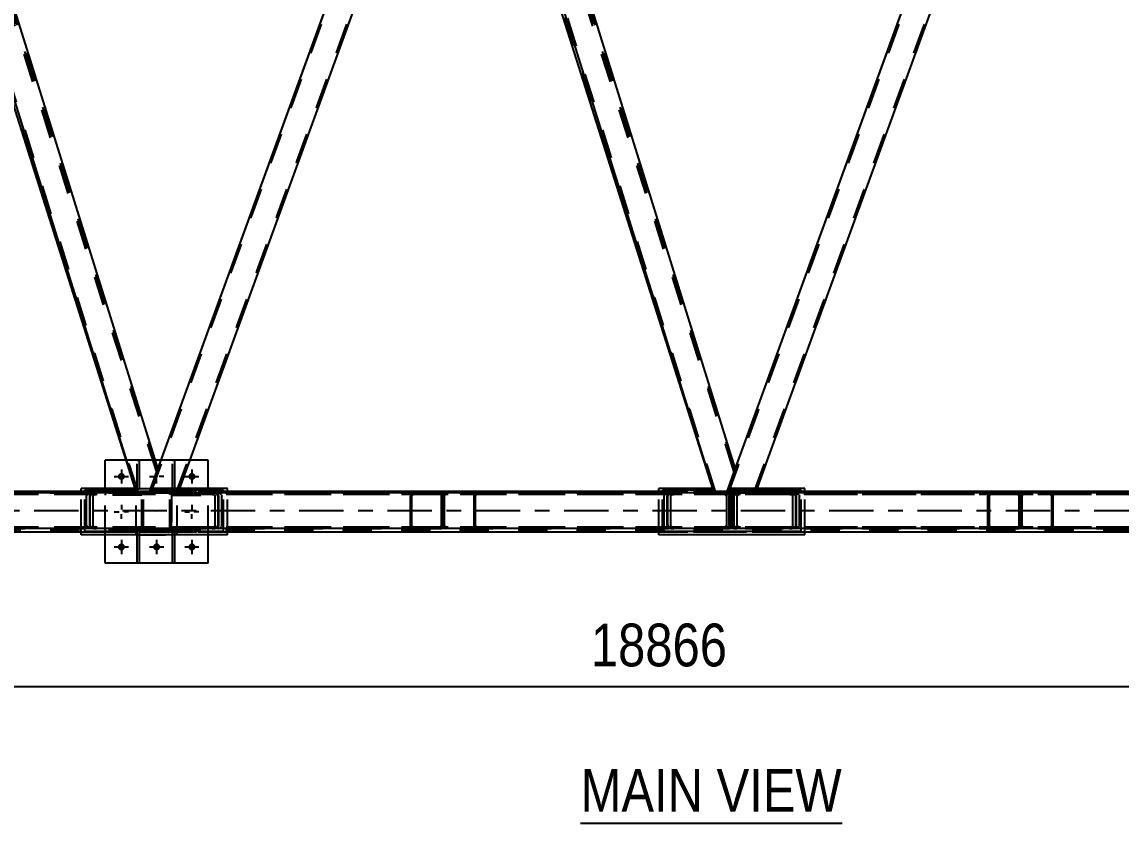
# Model space of a CAD drawing. Header units: millimetres. Extents: x -858 to 331, y -869 to -28.
# Drawn here: x 85.3 to 159, y -135 to -81.3 of the extents above; entities that cross this region are included whole.
import ezdxf

# ---------------------------------------------------------------- set-up
doc = ezdxf.new("R2010")
doc.units = ezdxf.units.MM
doc.linetypes.add('DXK_LINE_DOT2', pattern=[3.9198, 1.9599, -1.9599])
doc.linetypes.add('DXK_LINE_DOT3', pattern=[5.9187, 2.979, -0.9799, 0.9799, -0.9799])
doc.styles.add('Arial Narrow', font='ARIALN.TTF', dxfattribs={"height": 0.2})

# ---------------------------------------------------------------- blocks, each defined once
blk = doc.blocks.new('Unknown-570393797-11 - 4897')
at = {"color": 30, "linetype": 'Continuous'}
blk.add_line((122.745, -134.955), (140.276, -134.955), dxfattribs=at)
at = {"color": 0, "linetype": 'Continuous'}
blk.add_wipeout([(140.276, -134.205), (140.276, -131.205), (122.745, -131.205), (122.745, -134.205)], dxfattribs=at)
at = {"color": 3, "linetype": 'Continuous', "style": 'Arial Narrow'}
blk.add_text('MAIN VIEW', height=2.8633, dxfattribs=at).set_placement((122.745, -134.205))
blk = doc.blocks.new('Part-570393797-4944 - 4897')
at = {"color": 7, "linetype": 'DXK_LINE_DOT2'}
for p, q in [((95.394, -112.839), (95.394, -110.637)), ((95.394, -110.637), (95.54, -110.637)), ((95.54, -110.637), (95.539, -112.839)), ((95.394, -112.566), (95.539, -112.566)), ((95.539, -112.839), (95.394, -112.839))]:
    blk.add_line(p, q, dxfattribs=at)
blk = doc.blocks.new('Part-570393797-4947 - 4897')
at = {"color": 7, "linetype": 'DXK_LINE_DOT2'}
for p, q in [((97.791, -112.837), (95.337, -112.837)), ((95.337, -112.837), (95.337, -112.982)), ((95.337, -112.982), (97.791, -112.982)), ((95.61, -112.982), (95.61, -112.837)), ((97.791, -112.982), (97.791, -112.837))]:
    blk.add_line(p, q, dxfattribs=at)
blk = doc.blocks.new('Part-570393797-4950 - 4897')
at = {"color": 7, "linetype": 'DXK_LINE_DOT2'}
for p, q in [((97.791, -115.201), (95.337, -115.201)), ((95.337, -115.201), (95.337, -115.346)), ((95.337, -115.346), (97.791, -115.346)), ((95.61, -115.346), (95.61, -115.201)), ((97.791, -115.346), (97.791, -115.201))]:
    blk.add_line(p, q, dxfattribs=at)
blk = doc.blocks.new('Part-570393797-4953 - 4897')
at = {"color": 7, "linetype": 'DXK_LINE_DOT2'}
for p, q in [((93.337, -112.837), (90.882, -112.837)), ((90.882, -112.837), (90.882, -112.982)), ((93.337, -112.982), (90.882, -112.982)), ((93.064, -112.982), (93.064, -112.837)), ((93.337, -112.982), (93.337, -112.837))]:
    blk.add_line(p, q, dxfattribs=at)
blk = doc.blocks.new('Part-570393797-4956 - 4897')
at = {"color": 7, "linetype": 'DXK_LINE_DOT2'}
for p, q in [((93.337, -115.201), (90.882, -115.201)), ((90.882, -115.201), (90.882, -115.346)), ((93.337, -115.346), (90.882, -115.346)), ((93.064, -115.346), (93.064, -115.201)), ((93.337, -115.346), (93.337, -115.201))]:
    blk.add_line(p, q, dxfattribs=at)
blk = doc.blocks.new('Part-570393797-4959 - 4897')
at = {"color": 2, "linetype": 'Continuous'}
for p, q in [((92.293, -110.637), (90.882, -110.637)), ((90.882, -112.546), (90.882, -110.637)), ((94.632, -110.637), (94.218, -110.637)), ((97.791, -110.637), (96.567, -110.637)), ((97.791, -112.546), (97.791, -110.637)), ((90.882, -117.546), (90.882, -115.637)), ((97.791, -117.546), (97.791, -115.637)), ((97.791, -117.546), (90.882, -117.546))]:
    blk.add_line(p, q, dxfattribs=at)
at = {"color": 7, "linetype": 'DXK_LINE_DOT2'}
for p, q in [((94.218, -110.637), (92.293, -110.637)), ((96.567, -110.637), (94.632, -110.637)), ((90.882, -115.637), (90.882, -112.546)), ((97.791, -115.637), (97.791, -112.546))]:
    blk.add_line(p, q, dxfattribs=at)
blk = doc.blocks.new('Part-570393797-5049 - 4897')
at = {"color": 7, "linetype": 'DXK_LINE_DOT2'}
for p, q in [((93.031, -115.637), (93.031, -115.348)), ((93.031, -115.348), (93.176, -115.348)), ((93.031, -115.621), (93.176, -115.621)), ((93.176, -115.348), (93.176, -115.637))]:
    blk.add_line(p, q, dxfattribs=at)
at = {"color": 2, "linetype": 'Continuous'}
for p, q in [((93.031, -117.546), (93.031, -115.637)), ((93.176, -115.637), (93.176, -117.546)), ((93.176, -117.546), (93.031, -117.546))]:
    blk.add_line(p, q, dxfattribs=at)
blk = doc.blocks.new('Part-570393797-5055 - 4897')
at = {"color": 7, "linetype": 'DXK_LINE_DOT2'}
for p, q in [((93.031, -112.839), (93.031, -110.637)), ((93.031, -110.637), (93.176, -110.637)), ((93.176, -110.637), (93.176, -112.839)), ((93.031, -112.566), (93.176, -112.566)), ((93.176, -112.839), (93.031, -112.839))]:
    blk.add_line(p, q, dxfattribs=at)
blk = doc.blocks.new('Part-570393797-5293 - 4897')
at = {"color": 2, "linetype": 'Continuous'}
for p, q in [((115.245, -59.321), (115.825, -57.727)), ((115.825, -57.727), (116.424, -57.727)), ((116.424, -57.727), (133.107, -111.25)), ((115.245, -59.321), (115.122, -59.659)), ((115.122, -59.659), (131.694, -112.827)), ((132.532, -112.827), (133.107, -111.25))]:
    blk.add_line(p, q, dxfattribs=at)
at = {"color": 7, "linetype": 'DXK_LINE_DOT2'}
for p, q in [((133.045, -111.419), (116.309, -57.727)), ((115.131, -59.634), (115.245, -59.321)), ((131.808, -112.827), (115.183, -59.49)), ((131.694, -112.827), (132.532, -112.827))]:
    blk.add_line(p, q, dxfattribs=at)
blk = doc.blocks.new('Part-570393797-5001 - 4897')
at = {"color": 7, "linetype": 'DXK_LINE_DOT2'}
for p, q in [((132.649, -112.827), (152.703, -57.727)), ((134.351, -112.827), (154.406, -57.727)), ((153.819, -59.659), (154.522, -57.727)), ((132.532, -112.827), (133.107, -111.25)), ((132.532, -112.827), (134.467, -112.827))]:
    blk.add_line(p, q, dxfattribs=at)
at = {"color": 2, "linetype": 'Continuous'}
for p, q in [((133.107, -111.25), (152.587, -57.727)), ((154.522, -57.727), (152.587, -57.727)), ((134.467, -112.827), (153.819, -59.659))]:
    blk.add_line(p, q, dxfattribs=at)
blk = doc.blocks.new('Part-570393797-5006 - 4897')
at = {"color": 7, "linetype": 'DXK_LINE_DOT2'}
for p, q in [((93.951, -112.827), (114.006, -57.727)), ((95.654, -112.827), (115.709, -57.727)), ((115.122, -59.659), (115.825, -57.727)), ((93.835, -112.827), (94.409, -111.25)), ((93.835, -112.827), (95.77, -112.827))]:
    blk.add_line(p, q, dxfattribs=at)
at = {"color": 2, "linetype": 'Continuous'}
for p, q in [((94.409, -111.25), (113.89, -57.727)), ((115.825, -57.727), (113.89, -57.727)), ((95.77, -112.827), (115.122, -59.659))]:
    blk.add_line(p, q, dxfattribs=at)
blk = doc.blocks.new('Part-570393797-5690 - 4897')
at = {"color": 7, "linetype": 'DXK_LINE_DOT2'}
for p, q in [((152.223, -113.046), (152.238, -112.962)), ((152.223, -115.009), (152.223, -113.046)), ((152.238, -112.962), (152.281, -112.891)), ((152.281, -112.891), (152.345, -112.844)), ((152.329, -113.004), (152.322, -113.046)), ((152.322, -115.009), (152.322, -113.046)), ((152.351, -112.969), (152.329, -113.004)), ((152.345, -112.844), (152.421, -112.828)), ((152.383, -112.945), (152.351, -112.969)), ((152.421, -112.937), (152.383, -112.945)), ((171.257, -112.828), (152.421, -112.828)), ((171.257, -112.937), (152.421, -112.937)), ((154.208, -112.828), (154.284, -112.844)), ((154.246, -112.945), (154.208, -112.937)), ((154.278, -112.969), (154.246, -112.945)), ((154.299, -113.004), (154.278, -112.969)), ((154.284, -112.844), (154.348, -112.891)), ((154.307, -113.046), (154.299, -113.004)), ((154.307, -115.009), (154.307, -113.046)), ((154.348, -112.891), (154.391, -112.962)), ((154.391, -112.962), (154.406, -113.046)), ((154.406, -115.009), (154.406, -113.046)), ((167.317, -112.962), (167.286, -113.046)), ((167.286, -115.009), (167.286, -113.046)), ((167.485, -113.046), (167.5, -113.004)), ((167.485, -115.009), (167.485, -113.046)), ((167.683, -112.828), (167.531, -112.844)), ((167.607, -112.945), (167.683, -112.937)), ((171.408, -112.844), (171.257, -112.828)), ((171.257, -112.937), (171.333, -112.945)), ((171.489, -112.874), (171.408, -112.844)), ((171.44, -113.004), (171.455, -113.046)), ((171.455, -115.009), (171.455, -113.046)), ((171.489, -115.181), (171.489, -112.874)), ((171.513, -112.891), (171.489, -112.874)), ((171.556, -112.962), (171.513, -112.891)), ((171.571, -113.046), (171.556, -112.962)), ((171.571, -115.009), (171.571, -113.046)), ((152.238, -115.093), (152.223, -115.009)), ((152.281, -115.164), (152.238, -115.093)), ((152.345, -115.211), (152.281, -115.164)), ((152.322, -115.009), (152.329, -115.051)), ((152.329, -115.051), (152.351, -115.086)), ((152.421, -115.228), (152.345, -115.211)), ((152.351, -115.086), (152.383, -115.11)), ((152.383, -115.11), (152.421, -115.118)), ((171.257, -115.118), (152.421, -115.118)), ((171.257, -115.228), (152.421, -115.228)), ((154.208, -115.118), (154.246, -115.11)), ((154.284, -115.211), (154.208, -115.228)), ((154.246, -115.11), (154.278, -115.086)), ((154.278, -115.086), (154.299, -115.051)), ((154.348, -115.164), (154.284, -115.211)), ((154.299, -115.051), (154.307, -115.009)), ((154.391, -115.093), (154.348, -115.164)), ((154.406, -115.009), (154.391, -115.093)), ((167.286, -115.009), (167.317, -115.093)), ((167.5, -115.051), (167.485, -115.009)), ((167.531, -115.211), (167.683, -115.228)), ((167.683, -115.118), (167.607, -115.11)), ((171.333, -115.11), (171.257, -115.118)), ((171.257, -115.228), (171.408, -115.211)), ((171.408, -115.211), (171.489, -115.181)), ((171.455, -115.009), (171.44, -115.051)), ((171.489, -115.181), (171.513, -115.164)), ((171.513, -115.164), (171.556, -115.093)), ((171.556, -115.093), (171.571, -115.009))]:
    blk.add_line(p, q, dxfattribs=at)
for centre, radius, start, end in [((167.593, -113.21), 0.371, 99.51826, 138.06397), ((167.638, -113.128), 0.186, 99.51826, 138.06397), ((171.302, -113.128), 0.186, 41.93602, 80.48174), ((167.593, -114.845), 0.371, 221.93602, 260.48174), ((167.638, -114.927), 0.186, 221.93602, 260.48174), ((171.302, -114.927), 0.186, 279.51826, 318.06397)]:
    blk.add_arc(centre, radius, start, end, dxfattribs=at)
blk = doc.blocks.new('Part-570393797-5133 - 4897')
at = {"color": 7, "linetype": 'DXK_LINE_DOT2'}
for p, q in [((95.394, -115.637), (95.394, -115.348)), ((95.394, -115.348), (95.54, -115.348)), ((95.394, -115.621), (95.54, -115.621)), ((95.54, -115.348), (95.54, -115.637))]:
    blk.add_line(p, q, dxfattribs=at)
at = {"color": 2, "linetype": 'Continuous'}
for p, q in [((95.394, -117.546), (95.394, -115.637)), ((95.54, -115.637), (95.54, -117.546)), ((95.54, -117.546), (95.394, -117.546))]:
    blk.add_line(p, q, dxfattribs=at)
blk = doc.blocks.new('Part-570393797-5071 - 4897')
at = {"color": 7, "linetype": 'DXK_LINE_DOT2'}
for p, q in [((93.555, -112.728), (93.471, -112.744)), ((93.471, -112.744), (93.555, -112.728)), ((95.119, -112.728), (93.555, -112.728)), ((95.202, -112.744), (95.119, -112.728)), ((95.119, -112.728), (95.202, -112.744)), ((93.342, -112.919), (93.337, -112.946)), ((93.337, -112.946), (93.342, -112.919)), ((93.337, -115.237), (93.337, -112.946)), ((93.353, -112.862), (93.342, -112.919)), ((93.342, -112.919), (93.353, -112.862)), ((93.454, -112.904), (93.446, -112.946)), ((93.446, -115.237), (93.446, -112.946)), ((93.478, -112.869), (93.454, -112.904)), ((93.513, -112.845), (93.478, -112.869)), ((93.555, -112.837), (93.513, -112.845)), ((95.119, -112.837), (93.555, -112.837)), ((95.16, -112.845), (95.119, -112.837)), ((95.196, -112.869), (95.16, -112.845)), ((95.219, -112.904), (95.196, -112.869)), ((95.228, -112.946), (95.219, -112.904)), ((95.228, -115.237), (95.228, -112.946)), ((95.337, -112.946), (95.32, -112.862)), ((95.32, -112.862), (95.337, -112.946)), ((95.337, -115.237), (95.337, -112.946)), ((93.337, -115.237), (93.353, -115.32)), ((93.353, -115.32), (93.337, -115.237)), ((93.446, -115.237), (93.454, -115.279)), ((93.454, -115.279), (93.478, -115.314)), ((93.471, -115.438), (93.555, -115.455)), ((93.555, -115.455), (93.471, -115.438)), ((93.478, -115.314), (93.513, -115.338)), ((93.513, -115.338), (93.555, -115.346)), ((95.119, -115.346), (93.555, -115.346)), ((95.119, -115.455), (93.555, -115.455)), ((95.119, -115.346), (95.16, -115.338)), ((95.119, -115.455), (95.202, -115.438)), ((95.202, -115.438), (95.119, -115.455)), ((95.16, -115.338), (95.196, -115.314)), ((95.196, -115.314), (95.219, -115.279)), ((95.219, -115.279), (95.228, -115.237)), ((95.32, -115.32), (95.337, -115.237)), ((95.337, -115.237), (95.32, -115.32))]:
    blk.add_line(p, q, dxfattribs=at)
at = {"color": 7, "linetype": 'DXK_LINE_DOT3'}
blk.add_line((94.337, -114.091), (94.337, -114.091), dxfattribs=at)
at = {"color": 7, "linetype": 'DXK_LINE_DOT2'}
for centre, start, end in [((93.555, -112.946), 112.49999, 157.49999), ((93.555, -112.946), 112.49999, 157.49999), ((95.119, -112.946), 22.49999, 67.49999), ((95.119, -112.946), 22.49999, 67.49999), ((93.555, -115.237), 202.49999, 247.49999), ((93.555, -115.237), 202.49999, 247.49999), ((95.119, -115.237), 292.49999, 337.49999), ((95.119, -115.237), 292.49999, 337.49999)]:
    blk.add_arc(centre, 0.218, start, end, dxfattribs=at)
blk = doc.blocks.new('Part-570393797-5093 - 4897')
at = {"color": 2, "linetype": 'Continuous'}
for p, q in [((278.499, -112.827), (-43.215, -112.827)), ((278.499, -115.227), (-43.215, -115.227))]:
    blk.add_line(p, q, dxfattribs=at)
at = {"color": 7, "linetype": 'DXK_LINE_DOT2'}
for p, q in [((278.499, -112.937), (-43.215, -112.937)), ((278.499, -115.118), (-43.215, -115.118))]:
    blk.add_line(p, q, dxfattribs=at)
at = {"color": 7, "linetype": 'DXK_LINE_DOT3'}
blk.add_line((278.499, -114.027), (-43.215, -114.027), dxfattribs=at)
blk = doc.blocks.new('Part-570393797-5094 - 4897')
at = {"color": 7, "linetype": 'DXK_LINE_DOT2'}
for p, q in [((277.307, -112.728), (-25.845, -112.728)), ((99.073, -112.728), (89.28, -112.728)), ((137.771, -112.728), (127.977, -112.728)), ((277.307, -112.837), (-40.25, -112.837)), ((277.307, -115.346), (-40.25, -115.346)), ((277.307, -115.455), (11.885, -115.455)), ((99.073, -115.455), (89.28, -115.455)), ((137.771, -115.455), (127.977, -115.455))]:
    blk.add_line(p, q, dxfattribs=at)
at = {"color": 2, "linetype": 'Continuous'}
for p, q in [((89.28, -112.728), (60.376, -112.728)), ((127.977, -112.728), (99.073, -112.728)), ((166.674, -112.728), (137.771, -112.728)), ((89.28, -115.455), (60.376, -115.455)), ((127.977, -115.455), (99.073, -115.455)), ((166.674, -115.455), (137.771, -115.455))]:
    blk.add_line(p, q, dxfattribs=at)
blk = doc.blocks.new('Part-570393797-5165 - 4897')
at = {"color": 7, "linetype": 'DXK_LINE_DOT2'}
for p, q in [((132.685, -112.728), (152.372, -58.637)), ((134.387, -112.728), (154.075, -58.637)), ((134.503, -112.728), (154.191, -58.637)), ((152.19, -58.819), (152.256, -58.637)), ((154.191, -58.637), (152.256, -58.637)), ((132.568, -112.728), (133.106, -111.25)), ((132.568, -112.728), (134.503, -112.728))]:
    blk.add_line(p, q, dxfattribs=at)
at = {"color": 2, "linetype": 'Continuous'}
blk.add_line((133.106, -111.25), (152.19, -58.819), dxfattribs=at)
blk = doc.blocks.new('Part-570393797-5166 - 4897')
at = {"color": 7, "linetype": 'DXK_LINE_DOT2'}
for p, q in [((93.987, -112.728), (113.675, -58.637)), ((95.69, -112.728), (115.377, -58.637)), ((95.806, -112.728), (115.493, -58.637)), ((113.492, -58.819), (113.559, -58.637)), ((115.493, -58.637), (113.559, -58.637)), ((93.871, -112.728), (94.409, -111.25)), ((93.871, -112.728), (95.806, -112.728))]:
    blk.add_line(p, q, dxfattribs=at)
at = {"color": 2, "linetype": 'Continuous'}
blk.add_line((94.409, -111.25), (113.492, -58.819), dxfattribs=at)
blk = doc.blocks.new('Part-570393797-5270 - 4897')
at = {"color": 2, "linetype": 'Continuous'}
for p, q in [((92.909, -112.546), (89.28, -112.546)), ((89.28, -112.827), (89.28, -112.546)), ((99.073, -112.546), (95.872, -112.546)), ((99.073, -112.827), (99.073, -112.546)), ((89.28, -115.637), (89.28, -115.228)), ((99.073, -115.637), (89.28, -115.637)), ((99.073, -115.637), (99.073, -115.228))]:
    blk.add_line(p, q, dxfattribs=at)
at = {"color": 7, "linetype": 'DXK_LINE_DOT2'}
for p, q in [((95.872, -112.546), (92.909, -112.546)), ((89.28, -115.228), (89.28, -112.827)), ((99.073, -115.228), (99.073, -112.827))]:
    blk.add_line(p, q, dxfattribs=at)
blk = doc.blocks.new('Part-570393797-5273 - 4897')
at = {"color": 2, "linetype": 'Continuous'}
for p, q in [((131.606, -112.546), (127.977, -112.546)), ((127.977, -112.827), (127.977, -112.546)), ((137.771, -112.546), (134.57, -112.546)), ((137.771, -112.827), (137.771, -112.546)), ((127.977, -115.637), (127.977, -115.228)), ((137.771, -115.637), (127.977, -115.637)), ((137.771, -115.637), (137.771, -115.228))]:
    blk.add_line(p, q, dxfattribs=at)
at = {"color": 7, "linetype": 'DXK_LINE_DOT2'}
for p, q in [((134.57, -112.546), (131.606, -112.546)), ((127.977, -115.228), (127.977, -112.827)), ((137.771, -115.228), (137.771, -112.827))]:
    blk.add_line(p, q, dxfattribs=at)
blk = doc.blocks.new('Part-570393797-5288 - 4897')
at = {"color": 2, "linetype": 'Continuous'}
for p, q in [((153.942, -59.321), (154.522, -57.727)), ((154.522, -57.727), (155.121, -57.727)), ((155.121, -57.727), (171.804, -111.25)), ((153.942, -59.321), (153.819, -59.659)), ((153.819, -59.659), (170.391, -112.827)), ((171.23, -112.827), (171.804, -111.25))]:
    blk.add_line(p, q, dxfattribs=at)
at = {"color": 7, "linetype": 'DXK_LINE_DOT2'}
for p, q in [((171.742, -111.419), (155.007, -57.727)), ((153.828, -59.634), (153.942, -59.321)), ((170.505, -112.827), (153.88, -59.49)), ((170.391, -112.827), (171.23, -112.827))]:
    blk.add_line(p, q, dxfattribs=at)
blk = doc.blocks.new('Part-570393797-5298 - 4897')
at = {"color": 2, "linetype": 'Continuous'}
for p, q in [((76.547, -59.321), (77.127, -57.727)), ((77.127, -57.727), (77.726, -57.727)), ((77.726, -57.727), (94.409, -111.25)), ((76.547, -59.321), (76.424, -59.659)), ((76.424, -59.659), (92.996, -112.827)), ((93.835, -112.827), (94.409, -111.25))]:
    blk.add_line(p, q, dxfattribs=at)
at = {"color": 7, "linetype": 'DXK_LINE_DOT2'}
for p, q in [((94.348, -111.419), (77.612, -57.727)), ((76.433, -59.634), (76.547, -59.321)), ((93.111, -112.827), (76.486, -59.49)), ((92.996, -112.827), (93.835, -112.827))]:
    blk.add_line(p, q, dxfattribs=at)
blk = doc.blocks.new('Bolt-570393797-5323 - 4897')
at = {"linetype": 'Continuous'}
for points in [[(92.209, -111.728, -1), (91.737, -111.728, -1)], [(96.937, -111.728, -1), (96.464, -111.728, -1)], [(92.209, -116.455, -1), (91.737, -116.455, -1)], [(94.573, -116.455, -1), (94.1, -116.455, -1)], [(96.937, -116.455, -1), (96.464, -116.455, -1)]]:
    blk.add_hatch(color=1, dxfattribs=at).paths.add_polyline_path(points)
at = {"color": 1, "linetype": 'Continuous'}
for p, q in [((91.973, -111.255), (91.973, -112.201)), ((94.337, -111.255), (94.337, -111.57)), ((96.7, -111.255), (96.7, -112.201)), ((91.5, -111.728), (92.446, -111.728)), ((93.864, -111.728), (94.179, -111.728)), ((94.337, -112.201), (94.337, -111.886)), ((94.809, -111.728), (94.495, -111.728)), ((96.228, -111.728), (97.173, -111.728)), ((91.5, -114.091), (91.815, -114.091)), ((91.973, -113.619), (91.973, -113.934)), ((92.446, -114.091), (92.131, -114.091)), ((96.228, -114.091), (96.542, -114.091)), ((96.7, -113.619), (96.7, -113.934)), ((97.173, -114.091), (96.858, -114.091)), ((91.973, -114.564), (91.973, -114.249)), ((96.7, -114.564), (96.7, -114.249)), ((91.973, -115.982), (91.973, -116.928)), ((94.337, -115.982), (94.337, -116.928)), ((96.7, -115.982), (96.7, -116.928)), ((91.5, -116.455), (92.446, -116.455)), ((93.864, -116.455), (94.809, -116.455)), ((96.228, -116.455), (97.173, -116.455))]:
    blk.add_line(p, q, dxfattribs=at)
blk = doc.blocks.new('Part-570393797-5712 - 4897')
at = {"color": 7, "linetype": 'DXK_LINE_DOT2'}
for p, q in [((95.342, -115.228), (95.342, -112.828)), ((95.342, -112.828), (113.327, -112.828)), ((113.327, -112.937), (95.342, -112.937)), ((98.313, -112.828), (98.465, -112.844)), ((98.389, -112.945), (98.313, -112.937)), ((98.511, -113.046), (98.496, -113.004)), ((98.511, -115.009), (98.511, -113.046)), ((98.68, -112.962), (98.71, -113.046)), ((98.71, -115.009), (98.71, -113.046)), ((111.357, -112.962), (111.342, -113.046)), ((111.342, -115.009), (111.342, -113.046)), ((111.4, -112.892), (111.357, -112.962)), ((111.464, -112.844), (111.4, -112.892)), ((111.441, -113.046), (111.448, -113.004)), ((111.441, -115.009), (111.441, -113.046)), ((111.448, -113.004), (111.47, -112.969)), ((111.54, -112.828), (111.464, -112.844)), ((111.47, -112.969), (111.502, -112.945)), ((111.502, -112.945), (111.54, -112.937)), ((113.403, -112.844), (113.327, -112.828)), ((113.327, -112.937), (113.365, -112.945)), ((113.365, -112.945), (113.397, -112.969)), ((113.397, -112.969), (113.418, -113.004)), ((113.467, -112.892), (113.403, -112.844)), ((113.418, -113.004), (113.426, -113.046)), ((113.426, -115.009), (113.426, -113.046)), ((113.51, -112.962), (113.467, -112.892)), ((113.525, -113.046), (113.51, -112.962)), ((113.525, -115.009), (113.525, -113.046)), ((113.327, -115.119), (95.342, -115.119)), ((113.327, -115.228), (95.342, -115.228)), ((98.313, -115.119), (98.389, -115.11)), ((98.465, -115.211), (98.313, -115.228)), ((98.496, -115.051), (98.511, -115.009)), ((98.71, -115.009), (98.68, -115.093)), ((111.342, -115.009), (111.357, -115.093)), ((111.357, -115.093), (111.4, -115.164)), ((111.4, -115.164), (111.464, -115.211)), ((111.448, -115.051), (111.441, -115.009)), ((111.47, -115.087), (111.448, -115.051)), ((111.464, -115.211), (111.54, -115.228)), ((111.502, -115.11), (111.47, -115.087)), ((111.54, -115.119), (111.502, -115.11)), ((113.365, -115.11), (113.327, -115.119)), ((113.327, -115.228), (113.403, -115.211)), ((113.397, -115.087), (113.365, -115.11)), ((113.418, -115.051), (113.397, -115.087)), ((113.403, -115.211), (113.467, -115.164)), ((113.426, -115.009), (113.418, -115.051)), ((113.467, -115.164), (113.51, -115.093)), ((113.51, -115.093), (113.525, -115.009))]:
    blk.add_line(p, q, dxfattribs=at)
for centre, radius, start, end in [((98.358, -113.128), 0.186, 41.93602, 80.48174), ((98.403, -113.211), 0.371, 41.93602, 80.48174), ((98.358, -114.927), 0.186, 279.51826, 318.06397), ((98.403, -114.845), 0.371, 279.51826, 318.06397)]:
    blk.add_arc(centre, radius, start, end, dxfattribs=at)
blk = doc.blocks.new('Part-570393797-5509 - 4897')
at = {"color": 2, "linetype": 'Continuous'}
for p, q in [((92.94, -112.646), (89.528, -112.646)), ((89.528, -112.827), (89.528, -112.646)), ((98.825, -112.646), (95.836, -112.646)), ((98.825, -112.827), (98.825, -112.646)), ((89.528, -115.409), (89.528, -115.227)), ((98.825, -115.409), (89.528, -115.409)), ((98.825, -115.409), (98.825, -115.227))]:
    blk.add_line(p, q, dxfattribs=at)
at = {"color": 7, "linetype": 'DXK_LINE_DOT2'}
for p, q in [((95.836, -112.646), (92.94, -112.646)), ((89.528, -115.227), (89.528, -112.827)), ((98.825, -115.227), (98.825, -112.827))]:
    blk.add_line(p, q, dxfattribs=at)
blk = doc.blocks.new('Part-570393797-5657 - 4897')
at = {"color": 7, "linetype": 'DXK_LINE_DOT2'}
for p, q in [((132.311, -112.828), (95.342, -112.828)), ((95.342, -112.828), (95.342, -115.228)), ((132.311, -112.937), (95.342, -112.937)), ((98.216, -112.844), (98.064, -112.828)), ((98.064, -112.937), (98.14, -112.945)), ((98.248, -113.004), (98.263, -113.046)), ((98.263, -115.009), (98.263, -113.046)), ((98.461, -113.046), (98.431, -112.962)), ((98.461, -115.009), (98.461, -113.046)), ((128.341, -113.046), (128.371, -112.962)), ((128.341, -115.009), (128.341, -113.046)), ((128.554, -113.004), (128.539, -113.046)), ((128.539, -115.009), (128.539, -113.046)), ((128.586, -112.844), (128.738, -112.828)), ((128.738, -112.937), (128.662, -112.945)), ((132.311, -112.828), (132.463, -112.844)), ((132.387, -112.945), (132.311, -112.937)), ((132.509, -113.046), (132.494, -113.004)), ((132.509, -113.046), (132.509, -115.009)), ((132.678, -112.962), (132.708, -113.046)), ((132.708, -115.009), (132.708, -113.046)), ((132.311, -115.119), (95.342, -115.119)), ((132.311, -115.228), (95.342, -115.228)), ((98.14, -115.11), (98.064, -115.119)), ((98.064, -115.228), (98.216, -115.211)), ((98.263, -115.009), (98.248, -115.051)), ((98.431, -115.093), (98.461, -115.009)), ((128.371, -115.093), (128.341, -115.009)), ((128.539, -115.009), (128.554, -115.051)), ((128.738, -115.228), (128.586, -115.211)), ((128.662, -115.11), (128.738, -115.119)), ((132.311, -115.119), (132.387, -115.11)), ((132.463, -115.211), (132.311, -115.228)), ((132.494, -115.051), (132.509, -115.009)), ((132.693, -115.051), (132.678, -115.093)), ((132.708, -115.009), (132.693, -115.051))]:
    blk.add_line(p, q, dxfattribs=at)
for centre, radius, start, end in [((98.11, -113.128), 0.186, 41.93602, 80.48174), ((98.155, -113.211), 0.371, 41.93602, 80.48174), ((128.647, -113.211), 0.371, 99.51826, 138.06397), ((128.692, -113.128), 0.186, 99.51826, 138.06397), ((132.356, -113.128), 0.186, 41.93602, 80.48174), ((132.401, -113.211), 0.371, 41.93602, 80.48174), ((98.11, -114.927), 0.186, 279.51826, 318.06397), ((98.155, -114.845), 0.371, 279.51826, 318.06397), ((128.647, -114.845), 0.371, 221.93602, 260.48174), ((128.692, -114.927), 0.186, 221.93602, 260.48174), ((132.356, -114.927), 0.186, 279.51826, 318.06397), ((132.401, -114.845), 0.371, 279.51826, 318.06397)]:
    blk.add_arc(centre, radius, start, end, dxfattribs=at)
blk = doc.blocks.new('Part-570393797-5687 - 4897')
at = {"color": 7, "linetype": 'DXK_LINE_DOT2'}
for p, q in [((132.822, -112.962), (132.792, -113.046)), ((132.792, -115.009), (132.792, -113.046)), ((132.99, -113.046), (133.005, -113.004)), ((132.99, -115.009), (132.99, -113.046)), ((133.189, -112.828), (133.037, -112.844)), ((133.113, -112.945), (133.189, -112.937)), ((171.008, -112.828), (133.189, -112.828)), ((171.008, -112.937), (133.189, -112.937)), ((136.914, -112.844), (136.762, -112.828)), ((136.762, -112.937), (136.838, -112.945)), ((136.945, -113.004), (136.96, -113.046)), ((136.96, -115.009), (136.96, -113.046)), ((137.159, -113.046), (137.129, -112.962)), ((137.159, -115.009), (137.159, -113.046)), ((167.038, -113.046), (167.068, -112.962)), ((167.038, -115.009), (167.038, -113.046)), ((167.252, -113.004), (167.237, -113.046)), ((167.237, -115.009), (167.237, -113.046)), ((167.283, -112.844), (167.435, -112.828)), ((167.435, -112.937), (167.359, -112.945)), ((171.008, -112.828), (171.16, -112.844)), ((171.084, -112.945), (171.008, -112.937)), ((171.207, -113.046), (171.192, -113.004)), ((171.207, -113.046), (171.207, -115.009)), ((171.375, -112.962), (171.405, -113.046)), ((171.405, -115.009), (171.405, -113.046)), ((132.792, -115.009), (132.822, -115.093)), ((133.005, -115.051), (132.99, -115.009)), ((133.037, -115.211), (133.189, -115.228)), ((133.189, -115.118), (133.113, -115.11)), ((171.008, -115.118), (133.189, -115.118)), ((171.008, -115.228), (133.189, -115.228)), ((136.838, -115.11), (136.762, -115.118)), ((136.762, -115.228), (136.914, -115.211)), ((136.96, -115.009), (136.945, -115.051)), ((137.129, -115.093), (137.159, -115.009)), ((167.068, -115.093), (167.038, -115.009)), ((167.237, -115.009), (167.252, -115.051)), ((167.435, -115.228), (167.283, -115.211)), ((167.359, -115.11), (167.435, -115.118)), ((171.008, -115.118), (171.084, -115.11)), ((171.16, -115.211), (171.008, -115.228)), ((171.192, -115.051), (171.207, -115.009)), ((171.405, -115.009), (171.375, -115.093))]:
    blk.add_line(p, q, dxfattribs=at)
for centre, radius, start, end in [((133.098, -113.21), 0.371, 99.51826, 138.06397), ((133.143, -113.128), 0.186, 99.51826, 138.06397), ((136.807, -113.128), 0.186, 41.93602, 80.48174), ((136.852, -113.21), 0.371, 41.93602, 80.48174), ((167.345, -113.21), 0.371, 99.51826, 138.06397), ((167.39, -113.128), 0.186, 99.51826, 138.06397), ((171.053, -113.128), 0.186, 41.93602, 80.48174), ((171.099, -113.21), 0.371, 41.93602, 80.48174), ((133.098, -114.845), 0.371, 221.93602, 260.48174), ((133.143, -114.927), 0.186, 221.93602, 260.48174), ((136.807, -114.927), 0.186, 279.51826, 318.06397), ((136.852, -114.845), 0.371, 279.51826, 318.06397), ((167.345, -114.845), 0.371, 221.93602, 260.48174), ((167.39, -114.927), 0.186, 221.93602, 260.48174), ((171.053, -114.927), 0.186, 279.51826, 318.06397), ((171.099, -114.845), 0.371, 279.51826, 318.06397)]:
    blk.add_arc(centre, radius, start, end, dxfattribs=at)
blk = doc.blocks.new('Part-570393797-5578 - 4897')
at = {"color": 2, "linetype": 'Continuous'}
for p, q in [((131.637, -112.646), (128.225, -112.646)), ((128.225, -112.827), (128.225, -112.646)), ((137.522, -112.646), (134.533, -112.646)), ((137.522, -112.827), (137.522, -112.646)), ((128.225, -115.409), (128.225, -115.227)), ((137.522, -115.409), (128.225, -115.409)), ((137.522, -115.409), (137.522, -115.227))]:
    blk.add_line(p, q, dxfattribs=at)
at = {"color": 7, "linetype": 'DXK_LINE_DOT2'}
for p, q in [((134.533, -112.646), (131.637, -112.646)), ((128.225, -115.227), (128.225, -112.827)), ((137.522, -115.227), (137.522, -112.827))]:
    blk.add_line(p, q, dxfattribs=at)
blk = doc.blocks.new('Part-570393797-5593 - 4897')
at = {"color": 7, "linetype": 'DXK_LINE_DOT2'}
for p, q in [((92.973, -115.637), (92.973, -112.546)), ((92.973, -112.546), (95.7, -112.546)), ((95.7, -115.637), (95.7, -112.546)), ((92.973, -115.637), (95.7, -115.637))]:
    blk.add_line(p, q, dxfattribs=at)
blk = doc.blocks.new('Part-570393797-5675 - 4897')
at = {"color": 7, "linetype": 'DXK_LINE_DOT2'}
for p, q in [((133.04, -113.046), (133.07, -112.962)), ((133.04, -115.009), (133.04, -113.046)), ((133.254, -113.004), (133.238, -113.046)), ((133.238, -115.009), (133.238, -113.046)), ((133.285, -112.844), (133.437, -112.828)), ((133.437, -112.937), (133.361, -112.945)), ((152.024, -112.828), (133.437, -112.828)), ((152.024, -112.937), (133.437, -112.937)), ((137.01, -112.828), (137.162, -112.844)), ((137.086, -112.945), (137.01, -112.937)), ((137.209, -113.046), (137.194, -113.004)), ((137.209, -115.009), (137.209, -113.046)), ((137.377, -112.962), (137.407, -113.046)), ((137.407, -115.009), (137.407, -113.046)), ((150.054, -112.962), (150.039, -113.046)), ((150.039, -115.009), (150.039, -113.046)), ((150.097, -112.891), (150.054, -112.962)), ((150.162, -112.844), (150.097, -112.891)), ((150.138, -113.046), (150.146, -113.004)), ((150.138, -115.009), (150.138, -113.046)), ((150.146, -113.004), (150.167, -112.969)), ((150.237, -112.828), (150.162, -112.844)), ((150.167, -112.969), (150.2, -112.945)), ((150.2, -112.945), (150.237, -112.937)), ((152.1, -112.844), (152.024, -112.828)), ((152.024, -112.937), (152.062, -112.945)), ((152.062, -112.945), (152.094, -112.969)), ((152.094, -112.969), (152.116, -113.004)), ((152.164, -112.891), (152.1, -112.844)), ((152.116, -113.004), (152.123, -113.046)), ((152.123, -115.009), (152.123, -113.046)), ((152.207, -112.962), (152.164, -112.891)), ((152.223, -113.046), (152.207, -112.962)), ((152.223, -115.009), (152.223, -113.046)), ((133.055, -115.051), (133.04, -115.009)), ((133.07, -115.093), (133.055, -115.051)), ((133.238, -115.009), (133.254, -115.051)), ((133.437, -115.228), (133.285, -115.211)), ((133.361, -115.11), (133.437, -115.118)), ((152.024, -115.118), (133.437, -115.118)), ((152.024, -115.228), (133.437, -115.228)), ((137.01, -115.118), (137.086, -115.11)), ((137.162, -115.211), (137.01, -115.228)), ((137.194, -115.051), (137.209, -115.009)), ((137.407, -115.009), (137.377, -115.093)), ((150.039, -115.009), (150.054, -115.093)), ((150.054, -115.093), (150.097, -115.164)), ((150.097, -115.164), (150.162, -115.211)), ((150.146, -115.051), (150.138, -115.009)), ((150.167, -115.086), (150.146, -115.051)), ((150.162, -115.211), (150.237, -115.228)), ((150.2, -115.11), (150.167, -115.086)), ((150.237, -115.118), (150.2, -115.11)), ((152.062, -115.11), (152.024, -115.118)), ((152.024, -115.228), (152.1, -115.211)), ((152.094, -115.086), (152.062, -115.11)), ((152.116, -115.051), (152.094, -115.086)), ((152.1, -115.211), (152.164, -115.164)), ((152.123, -115.009), (152.116, -115.051)), ((152.164, -115.164), (152.207, -115.093)), ((152.207, -115.093), (152.223, -115.009))]:
    blk.add_line(p, q, dxfattribs=at)
for centre, radius, start, end in [((133.346, -113.21), 0.371, 99.51826, 138.06397), ((133.392, -113.128), 0.186, 99.51826, 138.06397), ((137.055, -113.128), 0.186, 41.93602, 80.48174), ((137.101, -113.21), 0.371, 41.93602, 80.48174), ((133.346, -114.845), 0.371, 221.93602, 260.48174), ((133.392, -114.927), 0.186, 221.93602, 260.48174), ((137.055, -114.927), 0.186, 279.51826, 318.06397), ((137.101, -114.845), 0.371, 279.51826, 318.06397)]:
    blk.add_arc(centre, radius, start, end, dxfattribs=at)
blk = doc.blocks.new('Part-570393797-5702 - 4897')
at = {"color": 7, "linetype": 'DXK_LINE_DOT2'}
for p, q in [((74.828, -113.046), (74.843, -112.962)), ((74.828, -115.009), (74.828, -113.046)), ((74.843, -112.962), (74.886, -112.891)), ((74.886, -112.891), (74.95, -112.844)), ((74.935, -113.004), (74.927, -113.046)), ((74.927, -115.009), (74.927, -113.046)), ((74.956, -112.969), (74.935, -113.004)), ((74.95, -112.844), (75.026, -112.828)), ((74.988, -112.945), (74.956, -112.969)), ((75.026, -112.937), (74.988, -112.945)), ((93.342, -112.828), (75.026, -112.828)), ((93.342, -112.937), (75.026, -112.937)), ((76.813, -112.828), (76.889, -112.844)), ((76.851, -112.945), (76.813, -112.937)), ((76.883, -112.969), (76.851, -112.945)), ((76.905, -113.004), (76.883, -112.969)), ((76.889, -112.844), (76.953, -112.891)), ((76.912, -113.046), (76.905, -113.004)), ((76.912, -115.009), (76.912, -113.046)), ((76.953, -112.891), (76.996, -112.962)), ((76.996, -112.962), (77.011, -113.046)), ((77.011, -115.009), (77.011, -113.046)), ((89.922, -112.962), (89.892, -113.046)), ((89.892, -115.009), (89.892, -113.046)), ((90.09, -113.046), (90.105, -113.004)), ((90.09, -115.009), (90.09, -113.046)), ((90.289, -112.828), (90.137, -112.844)), ((90.213, -112.945), (90.289, -112.937)), ((93.342, -115.228), (93.342, -112.828)), ((74.843, -115.093), (74.828, -115.009)), ((74.886, -115.164), (74.843, -115.093)), ((74.95, -115.211), (74.886, -115.164)), ((74.927, -115.009), (74.935, -115.051)), ((74.935, -115.051), (74.956, -115.086)), ((75.026, -115.228), (74.95, -115.211)), ((74.956, -115.086), (74.988, -115.11)), ((74.988, -115.11), (75.026, -115.118)), ((93.342, -115.118), (75.026, -115.118)), ((93.342, -115.228), (75.026, -115.228)), ((76.813, -115.118), (76.851, -115.11)), ((76.889, -115.211), (76.813, -115.228)), ((76.851, -115.11), (76.883, -115.086)), ((76.883, -115.086), (76.905, -115.051)), ((76.953, -115.164), (76.889, -115.211)), ((76.905, -115.051), (76.912, -115.009)), ((76.996, -115.093), (76.953, -115.164)), ((77.011, -115.009), (76.996, -115.093)), ((89.892, -115.009), (89.922, -115.093)), ((90.105, -115.051), (90.09, -115.009)), ((90.137, -115.211), (90.289, -115.228)), ((90.289, -115.118), (90.213, -115.11))]:
    blk.add_line(p, q, dxfattribs=at)
for centre, radius, start, end in [((90.198, -113.21), 0.371, 99.51826, 138.06397), ((90.243, -113.128), 0.186, 99.51826, 138.06397), ((90.198, -114.845), 0.371, 221.93602, 260.48174), ((90.243, -114.927), 0.186, 221.93602, 260.48174)]:
    blk.add_arc(centre, radius, start, end, dxfattribs=at)
blk = doc.blocks.new('Part-570393797-5721 - 4897')
at = {"color": 7, "linetype": 'DXK_LINE_DOT2'}
for p, q in [((93.56, -112.728), (93.477, -112.744)), ((93.477, -112.744), (93.56, -112.728)), ((95.124, -112.728), (93.56, -112.728)), ((95.207, -112.744), (95.124, -112.728)), ((95.124, -112.728), (95.207, -112.744)), ((93.359, -112.863), (93.342, -112.946)), ((93.342, -112.946), (93.359, -112.863)), ((93.342, -115.237), (93.342, -112.946)), ((93.459, -112.904), (93.451, -112.946)), ((93.451, -115.237), (93.451, -112.946)), ((93.483, -112.869), (93.459, -112.904)), ((93.519, -112.845), (93.483, -112.869)), ((93.56, -112.837), (93.519, -112.845)), ((95.124, -112.837), (93.56, -112.837)), ((95.166, -112.845), (95.124, -112.837)), ((95.201, -112.869), (95.166, -112.845)), ((95.225, -112.904), (95.201, -112.869)), ((95.233, -112.946), (95.225, -112.904)), ((95.233, -115.237), (95.233, -112.946)), ((95.342, -112.946), (95.325, -112.863)), ((95.325, -112.863), (95.342, -112.946)), ((95.342, -115.237), (95.342, -112.946)), ((93.342, -115.237), (93.359, -115.32)), ((93.359, -115.32), (93.342, -115.237)), ((93.451, -115.237), (93.459, -115.279)), ((93.459, -115.279), (93.483, -115.314)), ((93.56, -115.455), (93.477, -115.439)), ((93.483, -115.314), (93.519, -115.338)), ((93.519, -115.338), (93.56, -115.346)), ((95.124, -115.346), (93.56, -115.346)), ((95.124, -115.346), (95.166, -115.338)), ((95.207, -115.439), (95.124, -115.455)), ((95.166, -115.338), (95.201, -115.314)), ((95.201, -115.314), (95.225, -115.279)), ((95.225, -115.279), (95.233, -115.237)), ((95.325, -115.32), (95.342, -115.237)), ((95.342, -115.237), (95.325, -115.32))]:
    blk.add_line(p, q, dxfattribs=at)
at = {"color": 2, "linetype": 'Continuous'}
for p, q in [((93.477, -115.439), (93.56, -115.455)), ((95.124, -115.455), (93.56, -115.455)), ((95.124, -115.455), (95.207, -115.439))]:
    blk.add_line(p, q, dxfattribs=at)
at = {"color": 7, "linetype": 'DXK_LINE_DOT2'}
for centre, start, end in [((93.56, -112.946), 112.49999, 157.49999), ((93.56, -112.946), 112.49999, 157.49999), ((95.124, -112.946), 22.49999, 67.49999), ((95.124, -112.946), 22.49999, 67.49999), ((93.56, -115.237), 202.49999, 233.57953), ((93.56, -115.237), 202.49999, 247.49999), ((95.124, -115.237), 292.49999, 337.49999), ((95.124, -115.237), 306.42056, 337.49999)]:
    blk.add_arc(centre, 0.218, start, end, dxfattribs=at)
at = {"color": 2, "linetype": 'Continuous'}
for centre, start, end in [((93.56, -115.237), 233.57953, 247.49999), ((95.124, -115.237), 292.49999, 306.42056)]:
    blk.add_arc(centre, 0.218, start, end, dxfattribs=at)
blk = doc.blocks.new('Part-570393797-5748 - 4897')
at = {"color": 7, "linetype": 'DXK_LINE_DOT2'}
for p, q in [((113.525, -113.046), (113.54, -112.962)), ((113.525, -115.009), (113.525, -113.046)), ((113.54, -112.962), (113.583, -112.892)), ((113.583, -112.892), (113.648, -112.844)), ((113.632, -113.004), (113.624, -113.046)), ((113.624, -115.009), (113.624, -113.046)), ((113.654, -112.969), (113.632, -113.004)), ((113.648, -112.844), (113.724, -112.828)), ((113.686, -112.945), (113.654, -112.969)), ((113.724, -112.937), (113.686, -112.945)), ((132.559, -112.828), (113.724, -112.828)), ((132.559, -112.937), (113.724, -112.937)), ((115.51, -112.828), (115.586, -112.844)), ((115.548, -112.945), (115.51, -112.937)), ((115.58, -112.969), (115.548, -112.945)), ((115.602, -113.004), (115.58, -112.969)), ((115.586, -112.844), (115.651, -112.892)), ((115.61, -113.046), (115.602, -113.004)), ((115.61, -115.009), (115.61, -113.046)), ((115.651, -112.892), (115.694, -112.962)), ((115.694, -112.962), (115.709, -113.046)), ((115.709, -115.009), (115.709, -113.046)), ((128.619, -112.962), (128.589, -113.046)), ((128.589, -115.009), (128.589, -113.046)), ((128.787, -113.046), (128.803, -113.004)), ((128.787, -115.009), (128.787, -113.046)), ((128.986, -112.828), (128.834, -112.844)), ((128.91, -112.945), (128.986, -112.937)), ((132.711, -112.844), (132.559, -112.828)), ((132.559, -112.937), (132.635, -112.945)), ((132.792, -112.874), (132.711, -112.844)), ((132.743, -113.004), (132.758, -113.046)), ((132.758, -115.009), (132.758, -113.046)), ((132.792, -115.181), (132.792, -112.874)), ((132.816, -112.892), (132.792, -112.874)), ((132.859, -112.962), (132.816, -112.892)), ((132.874, -113.046), (132.859, -112.962)), ((132.874, -115.009), (132.874, -113.046)), ((113.54, -115.093), (113.525, -115.009)), ((113.583, -115.164), (113.54, -115.093)), ((113.648, -115.211), (113.583, -115.164)), ((113.624, -115.009), (113.632, -115.051)), ((113.632, -115.051), (113.654, -115.087)), ((113.724, -115.228), (113.648, -115.211)), ((113.654, -115.087), (113.686, -115.11)), ((113.686, -115.11), (113.724, -115.119)), ((132.559, -115.119), (113.724, -115.119)), ((132.559, -115.228), (113.724, -115.228)), ((115.51, -115.119), (115.548, -115.11)), ((115.586, -115.211), (115.51, -115.228)), ((115.548, -115.11), (115.58, -115.087)), ((115.58, -115.087), (115.602, -115.051)), ((115.651, -115.164), (115.586, -115.211)), ((115.602, -115.051), (115.61, -115.009)), ((115.694, -115.093), (115.651, -115.164)), ((115.709, -115.009), (115.694, -115.093)), ((128.589, -115.009), (128.619, -115.093)), ((128.803, -115.051), (128.787, -115.009)), ((128.834, -115.211), (128.986, -115.228)), ((128.986, -115.119), (128.91, -115.11)), ((132.635, -115.11), (132.559, -115.119)), ((132.559, -115.228), (132.711, -115.211)), ((132.711, -115.211), (132.792, -115.181)), ((132.758, -115.009), (132.743, -115.051)), ((132.792, -115.181), (132.816, -115.164)), ((132.816, -115.164), (132.859, -115.093)), ((132.859, -115.093), (132.874, -115.009))]:
    blk.add_line(p, q, dxfattribs=at)
for centre, radius, start, end in [((128.895, -113.211), 0.371, 99.51826, 138.06397), ((128.941, -113.128), 0.186, 99.51826, 138.06397), ((132.604, -113.128), 0.186, 41.93602, 80.48174), ((128.895, -114.845), 0.371, 221.93602, 260.48174), ((128.941, -114.927), 0.186, 221.93602, 260.48174), ((132.604, -114.927), 0.186, 279.51826, 318.06397)]:
    blk.add_arc(centre, radius, start, end, dxfattribs=at)
blk = doc.blocks.new('Part-570393797-5751 - 4897')
at = {"color": 7, "linetype": 'DXK_LINE_DOT2'}
for p, q in [((55.427, -112.962), (55.397, -113.046)), ((55.397, -115.009), (55.397, -113.046)), ((55.595, -113.046), (55.61, -113.004)), ((55.595, -115.009), (55.595, -113.046)), ((55.794, -112.828), (55.642, -112.844)), ((55.718, -112.945), (55.794, -112.937)), ((93.342, -112.828), (55.794, -112.828)), ((93.342, -112.937), (55.794, -112.937)), ((59.519, -112.844), (59.367, -112.828)), ((59.367, -112.937), (59.443, -112.945)), ((59.55, -113.004), (59.566, -113.046)), ((59.566, -115.009), (59.566, -113.046)), ((59.764, -113.046), (59.734, -112.962)), ((59.764, -115.009), (59.764, -113.046)), ((89.643, -113.046), (89.674, -112.962)), ((89.643, -115.009), (89.643, -113.046)), ((89.857, -113.004), (89.842, -113.046)), ((89.842, -113.046), (89.842, -115.009)), ((89.888, -112.844), (90.04, -112.828)), ((90.04, -112.937), (89.964, -112.945)), ((93.342, -115.228), (93.342, -112.828)), ((55.397, -115.009), (55.427, -115.093)), ((55.61, -115.051), (55.595, -115.009)), ((55.642, -115.211), (55.794, -115.228)), ((55.794, -115.118), (55.718, -115.11)), ((93.342, -115.118), (55.794, -115.118)), ((93.342, -115.228), (55.794, -115.228)), ((59.443, -115.11), (59.367, -115.118)), ((59.367, -115.228), (59.519, -115.211)), ((59.566, -115.009), (59.55, -115.051)), ((59.734, -115.093), (59.764, -115.009)), ((89.674, -115.093), (89.643, -115.009)), ((89.842, -115.009), (89.857, -115.051)), ((90.04, -115.228), (89.888, -115.211)), ((89.964, -115.11), (90.04, -115.118))]:
    blk.add_line(p, q, dxfattribs=at)
for centre, radius, start, end in [((55.703, -113.21), 0.371, 99.51826, 138.06397), ((55.749, -113.128), 0.186, 99.51826, 138.06397), ((59.412, -113.128), 0.186, 41.93602, 80.48174), ((59.458, -113.21), 0.371, 41.93602, 80.48174), ((89.95, -113.21), 0.371, 99.51826, 138.06397), ((89.995, -113.128), 0.186, 99.51826, 138.06397), ((55.703, -114.845), 0.371, 221.93602, 260.48174), ((55.749, -114.927), 0.186, 221.93602, 260.48174), ((59.412, -114.927), 0.186, 279.51826, 318.06397), ((59.458, -114.845), 0.371, 279.51826, 318.06397), ((89.95, -114.845), 0.371, 221.93602, 260.48174), ((89.995, -114.927), 0.186, 221.93602, 260.48174)]:
    blk.add_arc(centre, radius, start, end, dxfattribs=at)
blk = doc.blocks.new('Part-570393797-5795 - 4897')
at = {"color": 7, "linetype": 'DXK_LINE_DOT2'}
for p, q in [((76.796, -58.637), (76.266, -60.094)), ((77.711, -58.637), (76.796, -58.637)), ((94.34, -111.439), (77.597, -58.637)), ((94.401, -111.271), (77.711, -58.637)), ((76.266, -60.094), (76.266, -60.094)), ((76.266, -60.094), (76.266, -60.094)), ((93.071, -112.728), (76.327, -59.926)), ((93.871, -112.728), (94.401, -111.271)), ((92.956, -112.728), (92.898, -112.546)), ((92.956, -112.728), (93.871, -112.728))]:
    blk.add_line(p, q, dxfattribs=at)
at = {"color": 2, "linetype": 'Continuous'}
blk.add_line((92.898, -112.546), (76.266, -60.094), dxfattribs=at)
blk = doc.blocks.new('Part-570393797-5818 - 4897')
at = {"color": 7, "linetype": 'DXK_LINE_DOT2'}
for p, q in [((115.493, -58.637), (114.963, -60.094)), ((116.408, -58.637), (115.493, -58.637)), ((133.038, -111.439), (116.294, -58.637)), ((133.099, -111.271), (116.408, -58.637)), ((114.963, -60.094), (114.963, -60.094)), ((114.963, -60.094), (114.963, -60.094)), ((131.768, -112.728), (115.024, -59.926)), ((132.568, -112.728), (133.099, -111.271)), ((131.653, -112.728), (131.596, -112.546)), ((131.653, -112.728), (132.568, -112.728))]:
    blk.add_line(p, q, dxfattribs=at)
at = {"color": 2, "linetype": 'Continuous'}
blk.add_line((131.596, -112.546), (114.963, -60.094), dxfattribs=at)
blk = doc.blocks.new('Part-570393797-5819 - 4897')
at = {"color": 7, "linetype": 'DXK_LINE_DOT2'}
for p, q in [((154.191, -58.637), (153.66, -60.094)), ((155.106, -58.637), (154.191, -58.637)), ((171.735, -111.439), (154.991, -58.637)), ((171.796, -111.271), (155.106, -58.637)), ((153.66, -60.094), (153.661, -60.094)), ((153.661, -60.094), (153.66, -60.094)), ((170.465, -112.728), (153.722, -59.926)), ((171.266, -112.728), (171.796, -111.271)), ((170.351, -112.728), (170.293, -112.546)), ((170.351, -112.728), (171.266, -112.728))]:
    blk.add_line(p, q, dxfattribs=at)
at = {"color": 2, "linetype": 'Continuous'}
blk.add_line((170.293, -112.546), (153.661, -60.094), dxfattribs=at)
blk = doc.blocks.new('StraightDimension-570393797-5915 - 4897')
at = {"color": 7, "linetype": 'Continuous'}
blk.add_line((-43.506, -125.805), (299.507, -125.805), dxfattribs=at)
at = {"color": 0}
blk.add_wipeout([(133.171, -125.055), (133.171, -120.855), (122.83, -120.855), (122.83, -125.055)], dxfattribs=at)
at = {"color": 3, "style": 'Arial Narrow'}
blk.add_text('18866', height=2.8633, dxfattribs=at).set_placement((123.43, -124.455))

msp = doc.modelspace()

# ---------------------------------------------------------------- block references
for name in ['Part-570393797-5298 - 4897', 'Part-570393797-5006 - 4897', 'Part-570393797-5293 - 4897', 'Part-570393797-5001 - 4897', 'Part-570393797-5288 - 4897', 'Part-570393797-5795 - 4897', 'Part-570393797-5166 - 4897', 'Part-570393797-5818 - 4897', 'Part-570393797-5165 - 4897', 'Part-570393797-5819 - 4897', 'Part-570393797-4959 - 4897', 'Bolt-570393797-5323 - 4897', 'Part-570393797-5055 - 4897', 'Part-570393797-4944 - 4897', 'Part-570393797-5094 - 4897', 'Part-570393797-5270 - 4897', 'Part-570393797-5509 - 4897', 'Part-570393797-5593 - 4897', 'Part-570393797-5071 - 4897', 'Part-570393797-5721 - 4897', 'Part-570393797-5273 - 4897', 'Part-570393797-5578 - 4897', 'Part-570393797-5093 - 4897', 'Part-570393797-5751 - 4897', 'Part-570393797-5702 - 4897', 'Part-570393797-4953 - 4897', 'Part-570393797-4947 - 4897', 'Part-570393797-5712 - 4897', 'Part-570393797-5657 - 4897', 'Part-570393797-5748 - 4897', 'Part-570393797-5687 - 4897', 'Part-570393797-5675 - 4897', 'Part-570393797-5690 - 4897', 'Part-570393797-4956 - 4897', 'Part-570393797-5049 - 4897', 'Part-570393797-4950 - 4897', 'Part-570393797-5133 - 4897', 'Unknown-570393797-11 - 4897']:
    msp.add_blockref(name, (0, 0))

# ---------------------------------------------------------------- next in the draw order: block references
msp.add_blockref('StraightDimension-570393797-5915 - 4897', (0, 0))

doc.saveas('drawing.dxf')
